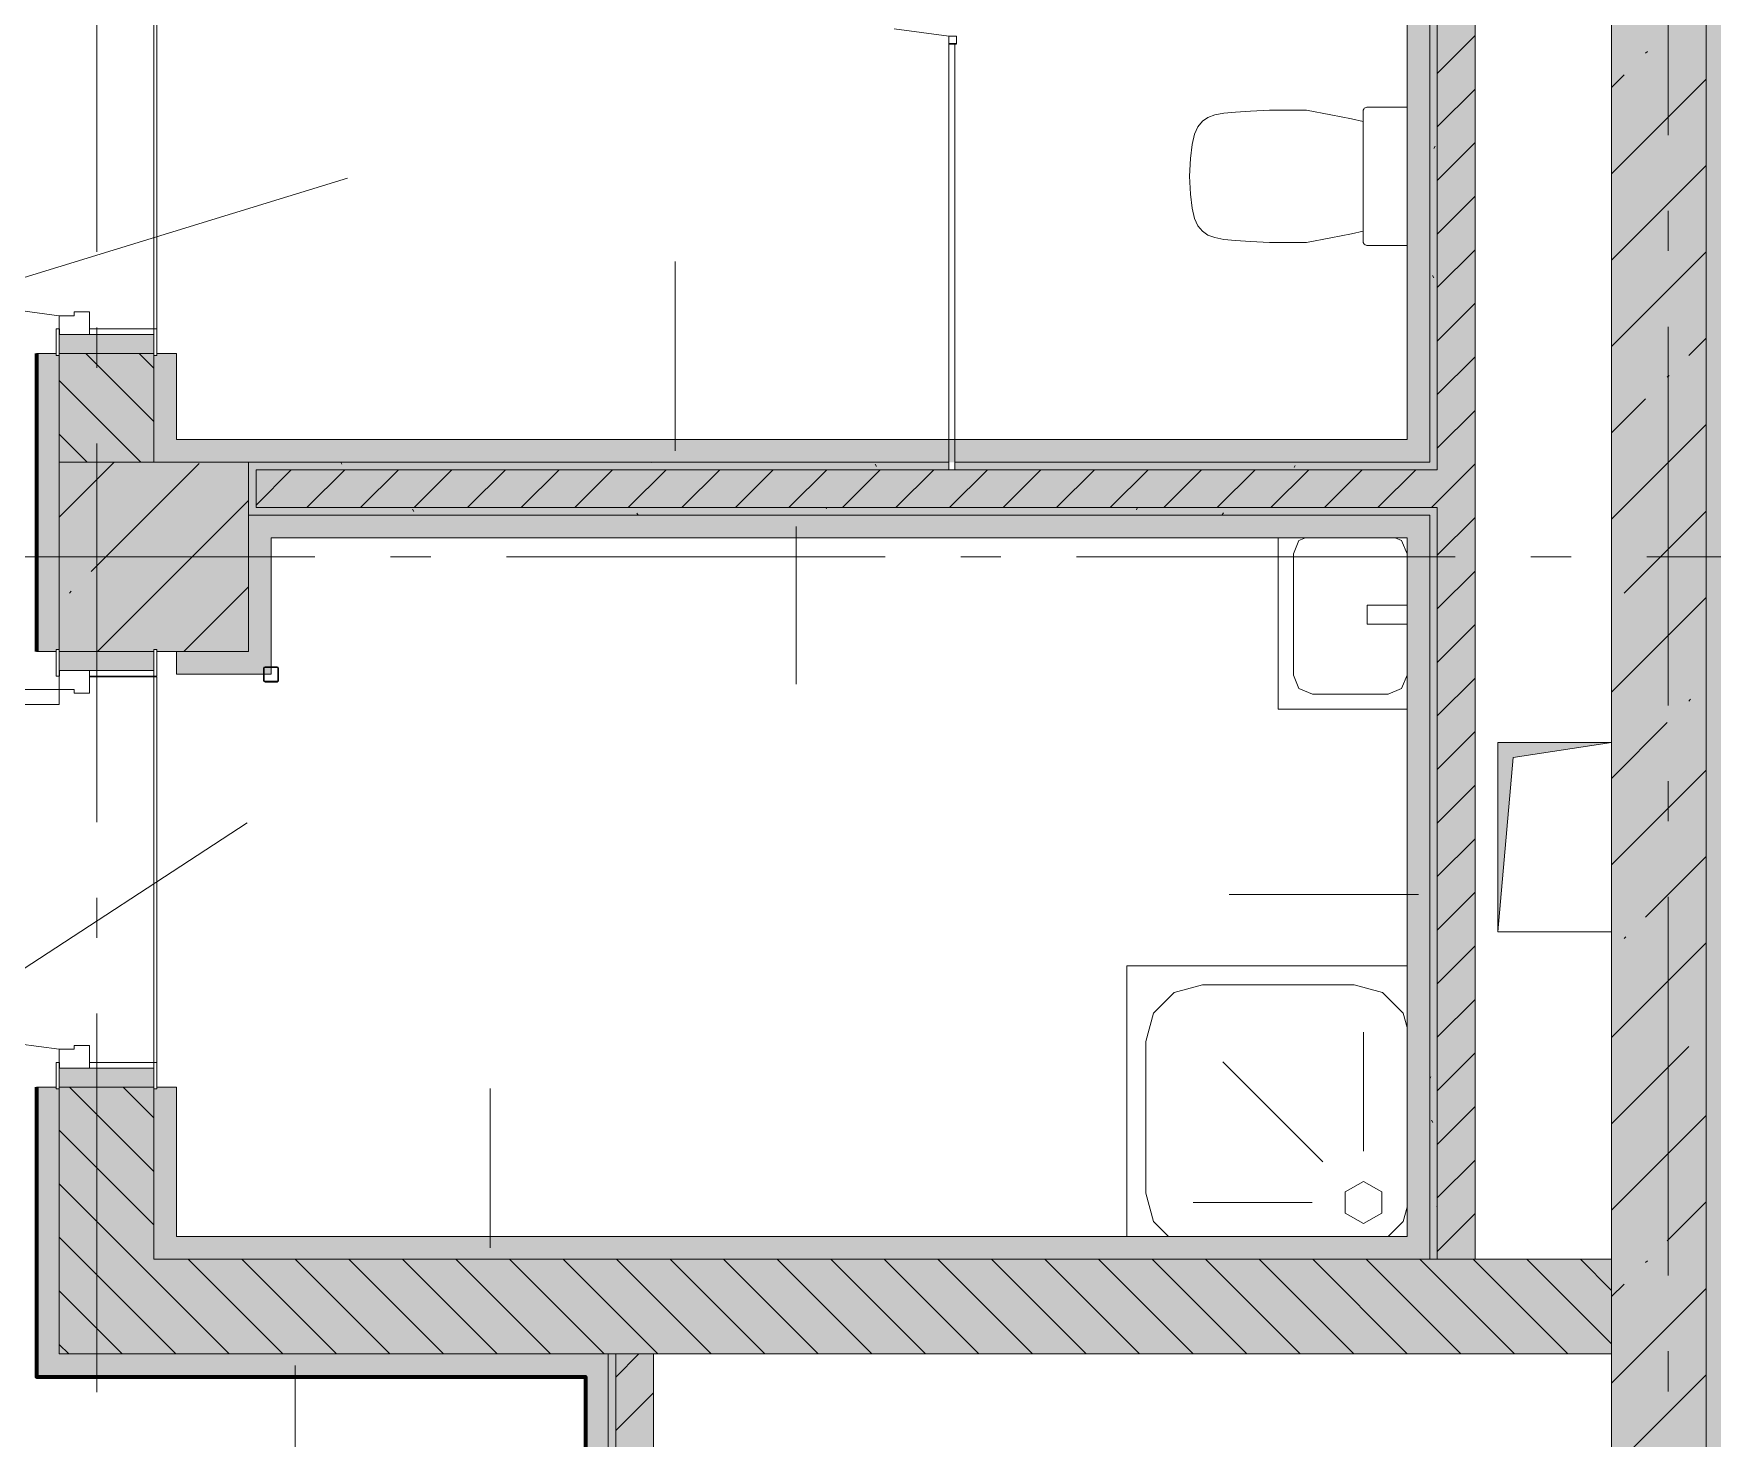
# Model space of a CAD drawing. Header units: millimetres. Extents: x -537608 to 253996, y -217170 to 186033.
# Drawn here: x -221344 to -216910, y 142943 to 146653 of the extents above; entities that cross this region are included whole.
import ezdxf

# ---------------------------------------------------------------- set-up
doc = ezdxf.new("R2010")
doc.units = ezdxf.units.MM
doc.layers.add('16) Лак 1.6м', color=160, linetype='Continuous', lineweight=90)
doc.layers.add('PDF _Геометрия', color=7, linetype='Continuous')
doc.layers.add('PDF _Сплошная заливка', color=7, linetype='Continuous', true_color=0xffffff)

msp = doc.modelspace()

# ---------------------------------------------------------------- hatches: boundary and pattern name
at = {"layer": 'PDF _Сплошная заливка', "true_color": 0xff7d7d, "transparency": 33554559}
h = msp.add_hatch(color=11, dxfattribs=at)
h.paths.add_polyline_path([(-221336.1957, 143106.2571), (-221276.195, 143106.2571), (-221276.195, 143866.2562), (-221284.1954, 143866.2562), (-221284.1954, 143871.2575), (-221336.1957, 143871.2575), (-221336.1957, 143549.4642)], flags=0)
h.paths.add_polyline_path([(-221284.1954, 145021.2577), (-221284.1954, 145026.2568), (-221276.195, 145026.2568), (-221276.195, 145803.2578), (-221284.1954, 145803.2578), (-221284.1954, 145808.2569), (-221336.1957, 145808.2569), (-221336.1957, 145021.2577)], flags=0)
h.paths.add_polyline_path([(-221336.1957, 146958.257), (-221284.1954, 146958.257), (-221284.1954, 146963.2562), (-221276.195, 146963.2562), (-221276.195, 148611.256), (-221336.1957, 148611.256), (-221336.1957, 147797.1596)], flags=0)
at = {"layer": 'PDF _Сплошная заливка', "transparency": 33554559}
h = msp.add_hatch(color=256, dxfattribs=at)
h.paths.add_polyline_path([(-221026.1962, 143166.2578), (-221026.1962, 143871.2575), (-221276.195, 143871.2575), (-221276.195, 143166.2578)], flags=0)
h.paths.add_polyline_path([(-221026.1962, 145521.2574), (-221026.1962, 145808.2569), (-221276.195, 145808.2569), (-221276.195, 145521.2574), (-221052.9811, 145521.2574)], flags=0)
h.paths.add_polyline_path([(-221026.1962, 146958.257), (-221026.1962, 148150.145), (-221026.1962, 148151.2559), (-221026.1962, 148521.2561), (-221276.195, 148521.2561), (-221276.195, 146958.257)], flags=0)
h = msp.add_hatch(color=256, dxfattribs=at)
h.paths.add_polyline_path([(-217176.1964, 140421.2571), (-216926.1955, 140421.2571), (-216926.1955, 140631.2573), (-217176.1964, 140631.2573), (-217176.1964, 140626.2577)], flags=0)
h.paths.add_polyline_path([(-216926.1955, 142281.2572), (-216926.1955, 148521.2561), (-217176.1964, 148521.2561), (-217176.1964, 142281.2572)], flags=0)
at = {"layer": 'PDF _Сплошная заливка', "true_color": 0x56bc34, "transparency": 33554559}
h = msp.add_hatch(color=85, dxfattribs=at)
h.paths.add_polyline_path([(-216926.1955, 140421.2571), (-216866.1969, 140421.2571), (-216866.1969, 140631.2573), (-216918.1951, 140631.2573), (-216918.1951, 140626.2577), (-216926.1955, 140626.2577)], flags=0)
h.paths.add_polyline_path([(-216918.1951, 142281.2572), (-216866.1969, 142281.2572), (-216866.1969, 148521.2561), (-216926.1955, 148521.2561), (-216926.1481, 142286.258), (-216918.1951, 142286.258)], flags=0)
at = {"layer": 'PDF _Сплошная заливка', "transparency": 33554559}
h = msp.add_hatch(color=256, dxfattribs=at)
h.paths.add_polyline_path([(-217656.1953, 143416.2567), (-217636.1965, 143416.2567), (-217636.1965, 145401.2561), (-217656.1953, 145401.2561), (-217656.1953, 143549.4642)], flags=0)
h.paths.add_polyline_path([(-217636.1965, 145501.2565), (-217636.1965, 147528.471), (-217656.1953, 147528.471), (-217656.1953, 145501.2565)], flags=0)
at = {"layer": 'PDF _Сплошная заливка', "true_color": 0xbce362, "transparency": 33554559}
h = msp.add_hatch(color=63, dxfattribs=at)
h.paths.add_polyline_path([(-221026.1962, 145581.2559), (-220966.1955, 145581.2559), (-220966.1955, 145808.2569), (-221018.1958, 145808.2569), (-221018.1958, 145803.2578), (-221026.1962, 145803.2578), (-221026.1962, 145673.3119)], flags=0)
h.paths.add_polyline_path([(-220966.1955, 146958.257), (-220966.1955, 147171.2573), (-221026.1962, 147171.2573), (-221024.2348, 146963.2562), (-221018.1958, 146963.2562), (-221018.1958, 146958.257)], flags=0)
for points in [[(-217716.1959, 145521.2574), (-217716.1959, 145581.2559), (-221026.1962, 145581.2559), (-221026.1962, 145521.2574), (-218247.2844, 145521.2574)], [(-217716.1959, 145321.2567), (-217656.1953, 145321.2567), (-217656.1953, 145381.2573), (-220776.1952, 145381.2573), (-220776.1952, 145321.2567), (-218247.2844, 145321.2567)], [(-220966.1955, 143476.2573), (-220966.1955, 143871.2575), (-221018.1958, 143871.2575), (-221018.1958, 143866.2562), (-221026.1962, 143866.2562), (-221026.1962, 143476.2573)], [(-217716.1959, 143416.2567), (-217716.1959, 143476.2573), (-221026.1962, 143476.2573), (-221026.1962, 143416.2567), (-218247.2844, 143416.2567)]]:
    msp.add_hatch(color=63, dxfattribs=at).paths.add_polyline_path(points)
at = {"layer": 'PDF _Сплошная заливка', "transparency": 33554559}
for points in [[(-221026.1962, 145021.2577), (-221026.1962, 145026.2568), (-221018.1958, 145026.2568), (-221018.1958, 145021.2577), (-220776.1952, 145021.2577), (-220776.1952, 145521.2574), (-221276.195, 145521.2574), (-221276.195, 145021.2577)], [(-217636.1965, 145401.2561), (-217636.1965, 145501.2565), (-220756.1943, 145501.2565), (-220756.1943, 145401.2561), (-217656.1953, 145401.2561)], [(-217656.1953, 145381.2573), (-217656.1953, 145401.2561), (-220776.1952, 145401.2561), (-220776.1952, 145381.2573), (-218247.2844, 145381.2573)], [(-217176.1964, 143166.2578), (-217176.1964, 143416.2567), (-221026.1962, 143416.2567), (-221026.1962, 143166.2578), (-217412.4163, 143166.2578)]]:
    msp.add_hatch(color=256, dxfattribs=at).paths.add_polyline_path(points)
h = msp.add_hatch(color=256, dxfattribs=at)
h.paths.add_polyline_path([(-220756.1943, 145401.2561), (-220756.1943, 145501.2565), (-218926.1945, 145501.2565), (-218926.1945, 145521.2574), (-220776.1952, 145521.2574), (-220776.1952, 145401.2561)], flags=0)
h.paths.add_polyline_path([(-217656.1953, 145501.2565), (-217656.1953, 145521.2574), (-218910.1959, 145521.2574), (-218910.1959, 145501.2565), (-218247.2844, 145501.2565)], flags=0)
at = {"layer": 'PDF _Сплошная заливка', "true_color": 0xff7d7d, "transparency": 33554559}
msp.add_hatch(color=11, dxfattribs=at).paths.add_polyline_path([(-219886.1944, 143106.2571), (-219826.1959, 143106.2571), (-219826.1959, 143166.2578), (-221276.195, 143166.2578), (-221276.195, 143106.2571), (-219917.0247, 143106.2571)])

# ---------------------------------------------------------------- linework, layer by layer
at = {"layer": '16) Лак 1.6м'}
for points in [[(-221336.1957, 145808.2569), (-221336.1957, 145021.2577)], [(-221336.1957, 143871.2575), (-221336.1957, 143106.2571), (-219886.1944, 143106.2571), (-219886.1944, 142236.2578), (-217184.1968, 142236.2578)]]:
    msp.add_lwpolyline(points, dxfattribs=at)
at = {"layer": 'PDF _Геометрия', "lineweight": 9}
for p, q in [((-216926.1955, 148521.2561), (-216926.1955, 142286.258)), ((-216926.1955, 142286.258), (-216926.1955, 148521.2561)), ((-217636.1965, 145501.2565), (-217636.1965, 147528.471)), ((-217536.1961, 143416.2567), (-217536.1961, 147528.471)), ((-217176.1964, 147528.471), (-217176.1964, 143416.2567)), ((-217716.1959, 146798.4713), (-217716.1959, 145581.2559)), ((-217656.1953, 146798.4713), (-217656.1953, 145521.2574)), ((-217656.1953, 145521.2574), (-217656.1953, 146798.4713)), ((-218926.1945, 146646.2575), (-219071.1335, 146665.3391)), ((-218906.1957, 146646.2575), (-218926.1945, 146646.2575)), ((-218926.1945, 146646.2575), (-218926.1945, 146626.2565)), ((-218906.1957, 146626.2565), (-218906.1957, 146646.2575)), ((-217636.1965, 146548.1732), (-217536.1961, 146648.1736)), ((-218926.1945, 146626.2565), (-218926.1945, 145521.2574)), ((-218910.1959, 145521.2574), (-218910.1959, 146626.2565)), ((-217085.9855, 146601.2155), (-217081.2447, 146605.9585)), ((-217636.1965, 146406.7521), (-217536.1961, 146506.7525)), ((-217176.1964, 146511.0067), (-217143.0108, 146544.1903)), ((-217176.1964, 146282.9078), (-216926.1955, 146532.9087)), ((-217636.1965, 146265.3311), (-217536.1961, 146365.3293)), ((-217176.1964, 146054.8088), (-216926.1955, 146304.8098)), ((-217636.1965, 146123.91), (-217536.1961, 146223.9083)), ((-217636.1965, 145982.4868), (-217536.1961, 146082.4872)), ((-217176.1964, 145826.7099), (-216926.1955, 146076.7108)), ((-219648.9798, 145551.2567), (-219648.9798, 146051.2564)), ((-221276.195, 145908.2573), (-221522.073, 145940.627)), ((-217636.1965, 145841.0658), (-217536.1961, 145941.0661)), ((-221276.195, 145908.2573), (-221276.195, 145858.2571)), ((-221236.1952, 145908.2573), (-221276.195, 145908.2573)), ((-221196.1955, 145918.2577), (-221236.1952, 145918.2577)), ((-221236.1952, 145918.2577), (-221236.1952, 145908.2573)), ((-221196.1955, 145858.2571), (-221196.1955, 145918.2577)), ((-221276.195, 145873.2567), (-221284.1954, 145873.2567)), ((-221284.1954, 145873.2567), (-221284.1954, 145803.2578)), ((-221275.196, 145873.2567), (-221276.195, 145873.2567)), ((-221276.195, 145873.2567), (-221276.195, 145858.2571)), ((-221276.195, 145803.2578), (-221276.195, 145873.2567)), ((-221276.195, 145858.2571), (-221196.1955, 145858.2571)), ((-221026.1962, 145858.2571), (-221276.195, 145858.2571)), ((-221276.195, 145858.2571), (-221276.195, 145808.2569)), ((-221276.195, 145858.2571), (-221275.196, 145858.2571)), ((-221275.196, 145858.2571), (-221275.196, 145873.2567)), ((-221026.1962, 145873.2567), (-221196.1955, 145873.2567)), ((-221196.1955, 145873.2567), (-221196.1955, 145858.2571)), ((-221196.1955, 145858.2571), (-221026.1962, 145858.2571)), ((-221026.1962, 145858.2571), (-221026.1962, 145873.2567)), ((-221018.1958, 145873.2567), (-221026.1962, 145873.2567)), ((-221026.1962, 145873.2567), (-221026.1962, 145803.2578)), ((-221026.1962, 145808.2569), (-221026.1962, 145858.2571)), ((-221018.1958, 145803.2578), (-221018.1958, 145873.2567)), ((-216971.9371, 145802.8702), (-216926.1955, 145848.6119)), ((-221284.1954, 145808.2569), (-221336.1957, 145808.2569)), ((-221336.1957, 145808.2569), (-221336.1957, 145021.2577)), ((-221284.1954, 145803.2578), (-221276.195, 145803.2578)), ((-221276.195, 145808.2569), (-221026.1962, 145808.2569)), ((-221276.195, 145803.2578), (-221276.195, 145521.2574)), ((-221276.195, 145521.2574), (-221276.195, 145803.2578)), ((-221026.1962, 145628.4767), (-221205.9764, 145808.2569)), ((-221026.1962, 145769.8977), (-221064.5553, 145808.2569)), ((-221026.1962, 145581.2559), (-221026.1962, 145803.2578)), ((-221026.1962, 145803.2578), (-221026.1962, 145581.2559)), ((-221026.1962, 145803.2578), (-221018.1958, 145803.2578)), ((-220966.1955, 145808.2569), (-221018.1958, 145808.2569)), ((-220966.1955, 145581.2559), (-220966.1955, 145808.2569)), ((-217636.1965, 145699.6447), (-217536.1961, 145799.6451)), ((-217028.9624, 145745.8471), (-217024.2194, 145750.5879)), ((-221060.398, 145521.2574), (-221276.195, 145737.0544)), ((-217176.1964, 145598.613), (-217085.9855, 145688.8218)), ((-217636.1965, 145558.2236), (-217536.1961, 145658.224)), ((-217176.1964, 145370.5141), (-216926.1955, 145620.5129)), ((-221201.819, 145521.2574), (-221276.195, 145595.6334)), ((-221026.1962, 145581.2559), (-221026.1962, 145521.2574)), ((-221026.1962, 145521.2574), (-221026.1962, 145581.2559)), ((-217716.1959, 145581.2559), (-220966.1955, 145581.2559)), ((-221276.195, 145376.2861), (-221131.2258, 145521.2574)), ((-220776.1952, 145521.2574), (-221276.195, 145521.2574)), ((-221276.195, 145521.2574), (-221276.195, 145026.2568)), ((-221191.7583, 145232.626), (-220906.6362, 145517.7481)), ((-220776.1952, 145021.2577), (-220776.1952, 145521.2574)), ((-220776.1952, 145521.2574), (-218926.1945, 145521.2574)), ((-218926.1945, 145521.2574), (-220776.1952, 145521.2574)), ((-220756.1943, 145408.0724), (-220663.0101, 145501.2565)), ((-220756.1943, 145401.2561), (-220756.1943, 145501.2565)), ((-220756.1943, 145501.2565), (-218926.1945, 145501.2565)), ((-220621.5895, 145401.2561), (-220521.5891, 145501.2565)), ((-220480.1684, 145401.2561), (-220380.168, 145501.2565)), ((-220338.7473, 145401.2561), (-220238.747, 145501.2565)), ((-220197.3242, 145401.2561), (-220097.3259, 145501.2565)), ((-220055.903, 145401.2561), (-219955.9048, 145501.2565)), ((-219914.482, 145401.2561), (-219814.4816, 145501.2565)), ((-219773.061, 145401.2561), (-219673.0606, 145501.2565)), ((-219631.6399, 145401.2561), (-219531.6395, 145501.2565)), ((-219490.2189, 145401.2561), (-219390.2184, 145501.2565)), ((-219348.7978, 145401.2561), (-219248.7974, 145501.2565)), ((-219207.3768, 145401.2561), (-219107.3763, 145501.2565)), ((-219065.9535, 145401.2561), (-218965.9553, 145501.2565)), ((-218926.1945, 145521.2574), (-218926.1945, 145501.2565)), ((-218926.1945, 145501.2565), (-218910.1959, 145501.2565)), ((-218926.1945, 145501.2565), (-218910.1959, 145501.2565)), ((-218924.5325, 145401.2561), (-218824.5343, 145501.2565)), ((-217716.1959, 145521.2574), (-218910.1959, 145521.2574)), ((-218910.1959, 145521.2574), (-217716.1959, 145521.2574)), ((-218910.1959, 145501.2565), (-218910.1959, 145521.2574)), ((-218910.1959, 145501.2565), (-217656.1953, 145501.2565)), ((-218783.1114, 145401.2561), (-218683.111, 145501.2565)), ((-218641.6903, 145401.2561), (-218541.69, 145501.2565)), ((-218500.2693, 145401.2561), (-218400.2689, 145501.2565)), ((-218358.8482, 145401.2561), (-218258.8479, 145501.2565)), ((-218217.4272, 145401.2561), (-218117.4268, 145501.2565)), ((-218076.0061, 145401.2561), (-217976.0057, 145501.2565)), ((-217934.5829, 145401.2561), (-217834.5847, 145501.2565)), ((-217793.1619, 145401.2561), (-217693.1614, 145501.2565)), ((-217656.1953, 145521.2574), (-217716.1959, 145521.2574)), ((-217716.1959, 145521.2574), (-217656.1953, 145521.2574)), ((-217656.1953, 145501.2565), (-217636.1965, 145501.2565)), ((-217636.1965, 145416.8026), (-217536.1961, 145516.803)), ((-221175.0277, 145021.2577), (-220776.1952, 145420.0902)), ((-217656.1953, 145401.2561), (-220756.1943, 145401.2561)), ((-217636.1965, 145401.2561), (-217656.1953, 145401.2561)), ((-217651.7408, 145401.2561), (-217636.1965, 145416.8026)), ((-217636.1965, 143416.2567), (-217636.1965, 145401.2561)), ((-217656.1953, 145381.2573), (-220776.1952, 145381.2573)), ((-220776.1952, 145381.2573), (-217656.1953, 145381.2573)), ((-219329.9465, 145351.2581), (-219329.9465, 144934.9867)), ((-217656.1953, 145321.2567), (-217656.1953, 145381.2573)), ((-217656.1953, 145381.2573), (-217656.1953, 145321.2567)), ((-217636.1965, 145275.3815), (-217536.1961, 145375.3819)), ((-217143.0108, 145175.6007), (-216926.1955, 145392.4161)), ((-220716.1945, 145021.2577), (-220716.1945, 145321.2567)), ((-220716.1945, 145321.2567), (-217716.1959, 145321.2567)), ((-217716.1959, 145321.2567), (-217716.1959, 143476.2573)), ((-217656.1953, 143416.2567), (-217656.1953, 145321.2567)), ((-217656.1953, 145321.2567), (-217656.1953, 143416.2567)), ((-217636.1965, 145133.9605), (-217536.1961, 145233.9587)), ((-221248.7835, 145175.6007), (-221244.0406, 145180.3415)), ((-220946.9287, 145021.2577), (-220776.1952, 145191.9912)), ((-217176.1964, 144914.3162), (-216926.1955, 145164.3171)), ((-217636.1965, 144992.5394), (-217536.1961, 145092.5377)), ((-221336.1957, 145021.2577), (-221284.1954, 145021.2577)), ((-221276.195, 145026.2568), (-221284.1954, 145026.2568)), ((-221284.1954, 145026.2568), (-221284.1954, 144956.2579)), ((-221276.195, 144956.2579), (-221276.195, 145026.2568)), ((-221026.1962, 145021.2577), (-221276.195, 145021.2577)), ((-221276.195, 145021.2577), (-221276.195, 144971.2575)), ((-221018.1958, 145026.2568), (-221026.1962, 145026.2568)), ((-221026.1962, 145026.2568), (-221026.1962, 144956.2579)), ((-221026.1962, 144971.2575), (-221026.1962, 145021.2577)), ((-221018.1958, 144956.2579), (-221018.1958, 145026.2568)), ((-221018.1958, 145021.2577), (-220776.1952, 145021.2577)), ((-220966.1955, 145021.2577), (-220966.1955, 144961.257)), ((-220716.1945, 144961.257), (-220716.1945, 145021.2577)), ((-221284.1954, 144956.2579), (-221276.195, 144956.2579)), ((-221196.1955, 144971.2575), (-221276.195, 144971.2575)), ((-221276.195, 144971.2575), (-221276.195, 144921.2572)), ((-221276.195, 144971.2575), (-221026.1962, 144971.2575)), ((-221275.196, 144971.2575), (-221276.195, 144971.2575)), ((-221276.195, 144971.2575), (-221276.195, 144956.2579)), ((-221276.195, 144956.2579), (-221275.196, 144956.2579)), ((-221275.196, 144956.2579), (-221275.196, 144971.2575)), ((-221196.1955, 144911.2568), (-221196.1955, 144971.2575)), ((-221026.1962, 144971.2575), (-221196.1955, 144971.2575)), ((-221196.1955, 144971.2575), (-221196.1955, 144956.2579)), ((-221196.1955, 144956.2579), (-221026.1962, 144956.2579)), ((-221026.1962, 144956.2579), (-221026.1962, 144971.2575)), ((-221026.1962, 144956.2579), (-221018.1958, 144956.2579)), ((-220966.1955, 144961.257), (-220716.1945, 144961.257)), ((-220735.2482, 144979.5743), (-220736.4194, 144976.7475)), ((-220736.4194, 144976.7475), (-220736.4194, 144944.746)), ((-220732.4192, 144980.7477), (-220735.2482, 144979.5743)), ((-220734.4193, 144976.7475), (-220733.8337, 144978.1598)), ((-220734.4193, 144944.746), (-220734.4193, 144976.7475)), ((-220733.8337, 144978.1598), (-220732.4192, 144978.7476)), ((-220700.4199, 144980.7477), (-220732.4192, 144980.7477)), ((-220732.4192, 144978.7476), (-220700.4199, 144978.7476)), ((-220697.5909, 144979.5743), (-220700.4199, 144980.7477)), ((-220700.4199, 144978.7476), (-220699.0054, 144978.1598)), ((-220699.0054, 144978.1598), (-220698.4198, 144976.7475)), ((-220698.4198, 144976.7475), (-220698.4198, 144944.746)), ((-220696.4197, 144976.7475), (-220697.5909, 144979.5743)), ((-220696.4197, 144944.746), (-220696.4197, 144976.7475)), ((-217636.1965, 144851.1162), (-217536.1961, 144951.1166)), ((-221276.195, 144921.2572), (-222226.1944, 144921.2572)), ((-221276.195, 144921.2572), (-221236.1952, 144921.2572)), ((-221276.195, 144881.2575), (-221276.195, 144921.2572)), ((-221236.1952, 144921.2572), (-221236.1952, 144911.2568)), ((-221236.1952, 144911.2568), (-221196.1955, 144911.2568)), ((-220736.4194, 144944.746), (-220735.2482, 144941.9192)), ((-220735.2482, 144941.9192), (-220732.4192, 144940.7458)), ((-220733.8337, 144943.3315), (-220734.4193, 144944.746)), ((-220732.4192, 144942.7459), (-220733.8337, 144943.3315)), ((-220700.4199, 144942.7459), (-220732.4192, 144942.7459)), ((-220732.4192, 144940.7458), (-220700.4199, 144940.7458)), ((-220699.0054, 144943.3315), (-220700.4199, 144942.7459)), ((-220700.4199, 144940.7458), (-220697.5909, 144941.9192)), ((-220698.4198, 144944.746), (-220699.0054, 144943.3315)), ((-220697.5909, 144941.9192), (-220696.4197, 144944.746)), ((-222226.1944, 144881.2575), (-221276.195, 144881.2575)), ((-216971.9371, 144890.4765), (-216967.1963, 144895.2195)), ((-217176.1964, 144686.2193), (-217028.9624, 144833.4534)), ((-217636.1965, 144709.6951), (-217536.1961, 144809.6955)), ((-217176.1964, 144458.1203), (-216926.1955, 144708.1192)), ((-217636.1965, 144568.2741), (-217536.1961, 144668.2744)), ((-217636.1965, 144426.853), (-217536.1961, 144526.8534)), ((-217085.9855, 144320.2301), (-216926.1955, 144480.0224)), ((-217686.1967, 144379.8691), (-218186.1964, 144379.8691)), ((-217636.1965, 144285.432), (-217536.1961, 144385.4323)), ((-217636.1965, 144144.0109), (-217536.1961, 144244.0113)), ((-217176.1964, 144001.9224), (-216926.1955, 144251.9234)), ((-217143.0108, 144263.2071), (-217138.27, 144267.9478)), ((-217636.1965, 144002.5898), (-217536.1961, 144102.5881)), ((-221276.195, 143971.2579), (-221522.073, 144003.6276)), ((-221196.1955, 143981.2563), (-221236.1952, 143981.2563)), ((-221236.1952, 143981.2563), (-221236.1952, 143971.2579)), ((-221196.1955, 143921.2577), (-221196.1955, 143981.2563)), ((-217176.1964, 143773.8256), (-216971.9371, 143978.0828)), ((-221276.195, 143936.2574), (-221284.1954, 143936.2574)), ((-221284.1954, 143936.2574), (-221284.1954, 143866.2562)), ((-221276.195, 143971.2579), (-221276.195, 143921.2577)), ((-221236.1952, 143971.2579), (-221276.195, 143971.2579)), ((-221275.196, 143936.2574), (-221276.195, 143936.2574)), ((-221276.195, 143936.2574), (-221276.195, 143921.2577)), ((-221276.195, 143866.2562), (-221276.195, 143936.2574)), ((-221275.196, 143921.2577), (-221275.196, 143936.2574)), ((-221026.1962, 143936.2574), (-221196.1955, 143936.2574)), ((-221196.1955, 143936.2574), (-221196.1955, 143921.2577)), ((-221026.1962, 143921.2577), (-221026.1962, 143936.2574)), ((-221018.1958, 143936.2574), (-221026.1962, 143936.2574)), ((-221026.1962, 143936.2574), (-221026.1962, 143866.2562)), ((-221018.1958, 143866.2562), (-221018.1958, 143936.2574)), ((-217636.1965, 143861.1688), (-217536.1961, 143961.167)), ((-221276.195, 143921.2577), (-221196.1955, 143921.2577)), ((-221026.1962, 143921.2577), (-221276.195, 143921.2577)), ((-221276.195, 143921.2577), (-221276.195, 143871.2575)), ((-221276.195, 143921.2577), (-221275.196, 143921.2577)), ((-221196.1955, 143921.2577), (-221026.1962, 143921.2577)), ((-221026.1962, 143871.2575), (-221026.1962, 143921.2577)), ((-221284.1954, 143871.2575), (-221336.1957, 143871.2575)), ((-221336.1957, 143871.2575), (-221336.1957, 143106.2571)), ((-221284.1954, 143866.2562), (-221276.195, 143866.2562)), ((-221276.195, 143871.2575), (-221026.1962, 143871.2575)), ((-221276.195, 143166.2578), (-221276.195, 143866.2562)), ((-221276.195, 143866.2562), (-221276.195, 143166.2578)), ((-221026.1962, 143648.5775), (-221248.874, 143871.2575)), ((-221026.1962, 143789.9986), (-221107.4529, 143871.2575)), ((-221026.1962, 143476.2573), (-221026.1962, 143866.2562)), ((-221026.1962, 143866.2562), (-221026.1962, 143476.2573)), ((-221026.1962, 143866.2562), (-221018.1958, 143866.2562)), ((-220966.1955, 143871.2575), (-221018.1958, 143871.2575)), ((-220966.1955, 143476.2573), (-220966.1955, 143871.2575)), ((-220137.8897, 143446.2581), (-220137.8897, 143867.2854)), ((-217636.1965, 143719.7456), (-217536.1961, 143819.746)), ((-221026.1962, 143507.1565), (-221276.195, 143757.1553)), ((-217176.1964, 143545.7267), (-216926.1955, 143795.7254)), ((-217636.1965, 143578.3245), (-217536.1961, 143678.3249)), ((-221026.1962, 143365.7354), (-221276.195, 143615.7343)), ((-217636.1965, 143436.9035), (-217536.1961, 143536.9039)), ((-217028.9624, 143464.8617), (-216926.1955, 143567.6287)), ((-221026.1962, 143224.3144), (-221276.195, 143474.3132)), ((-221026.1962, 143476.2573), (-221026.1962, 143416.2567)), ((-221026.1962, 143416.2567), (-221026.1962, 143476.2573)), ((-217716.1959, 143476.2573), (-220966.1955, 143476.2573)), ((-221026.1962, 143416.2567), (-217716.1959, 143416.2567)), ((-217716.1959, 143416.2567), (-221026.1962, 143416.2567)), ((-220685.2975, 143166.2578), (-220935.2963, 143416.2567)), ((-220543.8743, 143166.2578), (-220793.8753, 143416.2567)), ((-220402.4532, 143166.2578), (-220652.4542, 143416.2567)), ((-220261.0322, 143166.2578), (-220511.0331, 143416.2567)), ((-220119.6111, 143166.2578), (-220369.6121, 143416.2567)), ((-219978.1901, 143166.2578), (-220228.1889, 143416.2567)), ((-219836.769, 143166.2578), (-220086.7678, 143416.2567)), ((-219695.348, 143166.2578), (-219945.3467, 143416.2567)), ((-219553.9269, 143166.2578), (-219803.9257, 143416.2567)), ((-219412.5037, 143166.2578), (-219662.5046, 143416.2567)), ((-219271.0827, 143166.2578), (-219521.0836, 143416.2567)), ((-219129.6615, 143166.2578), (-219379.6626, 143416.2567)), ((-218988.2405, 143166.2578), (-219238.2415, 143416.2567)), ((-218846.8194, 143166.2578), (-219096.8183, 143416.2567)), ((-218705.3984, 143166.2578), (-218955.3972, 143416.2567)), ((-218563.9773, 143166.2578), (-218813.9762, 143416.2567)), ((-218422.5563, 143166.2578), (-218672.5551, 143416.2567)), ((-218281.1331, 143166.2578), (-218531.134, 143416.2567)), ((-218139.712, 143166.2578), (-218389.713, 143416.2567)), ((-217998.291, 143166.2578), (-218248.2919, 143416.2567)), ((-217856.8699, 143166.2578), (-218106.8709, 143416.2567)), ((-217715.4488, 143166.2578), (-217965.4476, 143416.2567)), ((-217574.0278, 143166.2578), (-217824.0266, 143416.2567)), ((-217656.1953, 143416.2567), (-217716.1959, 143416.2567)), ((-217716.1959, 143416.2567), (-217656.1953, 143416.2567)), ((-217432.6067, 143166.2578), (-217682.6056, 143416.2567)), ((-217636.1965, 143416.2567), (-217656.1953, 143416.2567)), ((-217656.1953, 143416.2567), (-217636.1965, 143416.2567)), ((-217636.1965, 143416.2567), (-217536.1961, 143416.2567)), ((-217536.1961, 143416.2567), (-217636.1965, 143416.2567)), ((-217291.1857, 143166.2578), (-217541.1845, 143416.2567)), ((-217176.1964, 143416.2567), (-217536.1961, 143416.2567)), ((-217176.1964, 143192.6896), (-217399.7634, 143416.2567)), ((-217176.1964, 143334.1107), (-217258.3423, 143416.2567)), ((-217176.1964, 143166.2578), (-217176.1964, 143416.2567)), ((-217085.9855, 143407.8364), (-217081.2447, 143412.5794)), ((-220826.7185, 143166.2578), (-221026.1962, 143365.7354)), ((-221109.5607, 143166.2578), (-221276.195, 143332.8921)), ((-217176.1964, 143317.6277), (-217143.0108, 143350.8133)), ((-217176.1964, 143089.5287), (-216926.1955, 143339.5297)), ((-220968.1397, 143166.2578), (-221026.1962, 143224.3144)), ((-221250.9817, 143166.2578), (-221276.195, 143191.4711)), ((-221276.195, 143166.2578), (-221026.1962, 143166.2578)), ((-219826.1959, 143166.2578), (-221276.195, 143166.2578)), ((-221026.1962, 143166.2578), (-217176.1964, 143166.2578)), ((-220653.1173, 143136.2564), (-220653.1173, 142670.107)), ((-219826.1959, 143106.2571), (-219826.1959, 143166.2578)), ((-219806.1949, 143166.2578), (-219826.1959, 143166.2578)), ((-219826.1959, 143166.2578), (-219826.1959, 143106.2571)), ((-219806.1949, 143105.3809), (-219745.3201, 143166.2578)), ((-219706.1945, 143166.2578), (-219806.1949, 143166.2578)), ((-219806.1949, 143166.2578), (-219806.1949, 142316.2578)), ((-219706.1945, 142416.2571), (-219706.1945, 143166.2578)), ((-217176.1964, 143166.2578), (-217176.1964, 142296.2563)), ((-221336.1957, 143106.2571), (-221276.195, 143106.2571)), ((-221276.195, 143106.2571), (-219886.1944, 143106.2571)), ((-219886.1944, 143106.2571), (-219886.1944, 142236.2578)), ((-219826.1959, 142296.2563), (-219826.1959, 143106.2571)), ((-219826.1959, 143106.2571), (-219826.1959, 142296.2563)), ((-217176.1964, 142861.4303), (-216926.1955, 143111.4307)), ((-219806.1949, 142963.9599), (-219706.1945, 143063.9602))]:
    msp.add_line(p, q, dxfattribs=at)
at = {"layer": 'PDF _Геометрия', "color": 253, "lineweight": 9, "true_color": 0xaaaaaa}
for p, q in [((-217026.1958, 146384.9642), (-217026.1958, 147384.9638)), ((-221176.1946, 146076.6677), (-221176.1946, 147076.6673)), ((-217826.9998, 146457.4176), (-217829.071, 146455.8287)), ((-217829.071, 146455.8287), (-217826.9998, 146457.4176)), ((-217824.5885, 146458.4165), (-217826.9998, 146457.4176)), ((-217826.9998, 146457.4176), (-217824.5885, 146458.4165)), ((-217822.0007, 146458.7567), (-217824.5885, 146458.4165)), ((-217716.1959, 146458.7567), (-217822.0007, 146458.7567)), ((-218256.8456, 146421.4891), (-218268.3467, 146407.3507)), ((-218242.3864, 146431.3905), (-218256.8456, 146421.4891)), ((-218223.97, 146438.2261), (-218242.3864, 146431.3905)), ((-218200.0507, 146442.8184), (-218223.97, 146438.2261)), ((-218169.0632, 146445.9811), (-218200.0507, 146442.8184)), ((-218129.4446, 146448.5216), (-218169.0632, 146445.9811)), ((-218079.6274, 146451.2559), (-218129.4446, 146448.5216)), ((-217981.8208, 146451.2559), (-218079.6274, 146451.2559)), ((-217917.3722, 146438.7536), (-217981.8208, 146451.2559)), ((-217862.5688, 146427.8834), (-217917.3722, 146438.7536)), ((-217832.0011, 146421.347), (-217862.5688, 146427.8834)), ((-217831.6588, 146451.3441), (-217832.0011, 146448.7563)), ((-217832.0011, 146448.7563), (-217832.0011, 146103.7563)), ((-217830.6599, 146453.7576), (-217831.6588, 146451.3441)), ((-217831.6588, 146451.3441), (-217830.6599, 146453.7576)), ((-217829.071, 146455.8287), (-217830.6599, 146453.7576)), ((-217830.6599, 146453.7576), (-217829.071, 146455.8287)), ((-218277.2082, 146387.382), (-218283.7059, 146359.9577)), ((-218268.3467, 146407.3507), (-218277.2082, 146387.382)), ((-218283.7059, 146359.9577), (-218288.1216, 146323.4565)), ((-218288.1216, 146323.4565), (-218290.7331, 146276.2573)), ((-220514.2776, 146271.2108), (-222263.8517, 145735.1383)), ((-218290.7331, 146276.2573), (-218288.1216, 146229.056)), ((-218288.1216, 146229.056), (-218283.7059, 146192.5548)), ((-218283.7059, 146192.5548), (-218277.2082, 146165.1326)), ((-218277.2082, 146165.1326), (-218268.3467, 146145.1619)), ((-217026.1958, 146079.1307), (-217026.1958, 146184.9635)), ((-218268.3467, 146145.1619), (-218256.8456, 146131.0255)), ((-218256.8456, 146131.0255), (-218242.3864, 146121.1241)), ((-218242.3864, 146121.1241), (-218223.97, 146114.2885)), ((-218223.97, 146114.2885), (-218200.0507, 146109.6941)), ((-218200.0507, 146109.6941), (-218169.0632, 146106.5335)), ((-218169.0632, 146106.5335), (-218129.4446, 146103.9909)), ((-218129.4446, 146103.9909), (-218079.6274, 146101.2567)), ((-217981.8208, 146101.2567), (-217917.3722, 146113.7588)), ((-217917.3722, 146113.7588), (-217862.5688, 146124.6291)), ((-217862.5688, 146124.6291), (-217832.0011, 146131.1676)), ((-217832.0011, 146103.7563), (-217831.6588, 146101.1683)), ((-218079.6274, 146101.2567), (-217981.8208, 146101.2567)), ((-217831.6588, 146101.1683), (-217830.6599, 146098.7571)), ((-217830.6599, 146098.7571), (-217831.6588, 146101.1683)), ((-217830.6599, 146098.7571), (-217829.071, 146096.6859)), ((-217829.071, 146096.6859), (-217830.6599, 146098.7571)), ((-217829.071, 146096.6859), (-217826.9998, 146095.0971)), ((-217826.9998, 146095.0971), (-217829.071, 146096.6859)), ((-217826.9998, 146095.0971), (-217824.5885, 146094.0981)), ((-217824.5885, 146094.0981), (-217826.9998, 146095.0971)), ((-217824.5885, 146094.0981), (-217822.0007, 146093.7579)), ((-217822.0007, 146093.7579), (-217716.1959, 146093.7579)), ((-221176.1946, 145770.8343), (-221176.1946, 145876.667)), ((-217026.1958, 144879.1304), (-217026.1958, 145879.13)), ((-221176.1946, 144570.8339), (-221176.1946, 145570.8335)), ((-221026.1962, 145558.2559), (-221026.1962, 145565.2573)), ((-218056.1946, 144868.9319), (-218056.1946, 145321.2567)), ((-218001.5527, 145314.2875), (-218016.197, 145278.9318)), ((-217984.7252, 145321.2567), (-218001.5527, 145314.2875)), ((-217747.6656, 145321.2567), (-217730.8403, 145314.2875)), ((-217730.8403, 145314.2875), (-217716.1959, 145278.9339)), ((-221600.6235, 145271.2564), (-220600.624, 145271.2564)), ((-220400.6232, 145271.2564), (-220294.7905, 145271.2564)), ((-220094.7897, 145271.2564), (-219094.7902, 145271.2564)), ((-218894.7894, 145271.2564), (-218788.9567, 145271.2564)), ((-218588.9559, 145271.2564), (-217588.9564, 145271.2564)), ((-218016.197, 145278.9318), (-218016.197, 144958.934)), ((-217388.9578, 145271.2564), (-217283.1229, 145271.2564)), ((-217083.1242, 145271.2564), (-216083.1247, 145271.2564)), ((-217716.1959, 145143.9329), (-217821.2083, 145143.9329)), ((-217821.2083, 145143.9329), (-217821.2083, 145093.9327)), ((-217821.2083, 145093.9327), (-217716.1959, 145093.9327)), ((-218016.197, 144958.934), (-218001.5527, 144923.5781)), ((-217730.8403, 144923.5781), (-217716.1959, 144958.9318)), ((-218001.5527, 144923.5781), (-217966.1969, 144908.9338)), ((-217966.1969, 144908.9338), (-217766.194, 144908.9338)), ((-217766.194, 144908.9338), (-217730.8403, 144923.5781)), ((-217716.1959, 144868.9319), (-218056.1946, 144868.9319)), ((-217176.1964, 144781.2572), (-217476.1954, 144781.2572)), ((-217476.1954, 144781.2572), (-217476.1954, 144281.2574)), ((-217176.1964, 144781.2572), (-217436.1957, 144741.2575)), ((-217176.1964, 144281.2574), (-217176.1964, 144781.2572)), ((-217436.1957, 144741.2575), (-217476.1954, 144281.2574)), ((-217026.1958, 144573.2969), (-217026.1958, 144679.1297)), ((-220779.6313, 144568.5863), (-222263.8517, 143599.684)), ((-217026.1958, 143373.2966), (-217026.1958, 144373.2961)), ((-221176.1946, 144265.0005), (-221176.1946, 144370.8331)), ((-217476.1954, 144281.2574), (-217176.1964, 144281.2574)), ((-218456.1962, 143741.2579), (-218456.1962, 144191.2575)), ((-218456.1962, 144191.2575), (-218006.1966, 144191.2575)), ((-218006.1966, 144191.2575), (-217716.1959, 144191.2575)), ((-218331.1957, 144121.1616), (-218386.1004, 144066.257)), ((-218256.1954, 144141.2573), (-218331.1957, 144121.1616)), ((-218006.1966, 144141.2573), (-218256.1954, 144141.2573)), ((-217856.1961, 144141.2573), (-218006.1966, 144141.2573)), ((-217781.1957, 144121.1616), (-217856.1961, 144141.2573)), ((-217726.2911, 144066.257), (-217781.1957, 144121.1616)), ((-221176.1946, 143065.0001), (-221176.1946, 144064.9997)), ((-218386.1004, 144066.257), (-218406.196, 143991.2567)), ((-217716.1959, 144028.5782), (-217726.2911, 144066.257)), ((-218406.196, 143991.2567), (-218406.196, 143741.2579)), ((-217831.1959, 144016.2568), (-217831.1959, 143702.1215)), ((-218203.1208, 143938.1821), (-217938.962, 143674.0233)), ((-218456.1962, 143476.2573), (-218456.1962, 143741.2579)), ((-218406.196, 143741.2579), (-218406.196, 143591.2573)), ((-221026.1962, 143621.2566), (-221026.1962, 143629.257)), ((-217831.1959, 143622.0467), (-217879.5103, 143594.153)), ((-217782.8815, 143594.153), (-217831.1959, 143622.0467)), ((-218406.196, 143591.2573), (-218386.1004, 143516.257)), ((-217879.5103, 143594.153), (-217879.5103, 143538.3614)), ((-217782.8815, 143538.3614), (-217782.8815, 143594.153)), ((-218281.1955, 143566.2572), (-217967.0602, 143566.2572)), ((-217879.5103, 143538.3614), (-217831.1959, 143510.4677)), ((-217831.1959, 143510.4677), (-217782.8815, 143538.3614)), ((-217726.2911, 143516.257), (-217716.1959, 143553.9359)), ((-218386.1004, 143516.257), (-218346.0984, 143476.2573)), ((-217766.293, 143476.2573), (-217726.2911, 143516.257)), ((-217026.1958, 143067.4631), (-217026.1958, 143173.298))]:
    msp.add_line(p, q, dxfattribs=at)
at = {"layer": 'PDF _Геометрия', "color": 9, "lineweight": 9, "true_color": 0xc0c0c0}
for p, q in [((-221026.1962, 146893.2572), (-221026.1962, 145873.2567)), ((-221018.1958, 145873.2567), (-221018.1958, 146893.2572)), ((-221018.1958, 144954.4989), (-221196.1955, 144954.4989)), ((-221026.1962, 144956.2579), (-221026.1962, 143936.2574)), ((-221018.1958, 143936.2574), (-221018.1958, 144954.4989))]:
    msp.add_line(p, q, dxfattribs=at)
at = {"layer": 'PDF _Геометрия', "lineweight": 30}
msp.add_line((-218926.1945, 146626.2565), (-218906.1957, 146626.2565), dxfattribs=at)
at = {"layer": 'PDF _Геометрия', "color": 8, "lineweight": 9, "true_color": 0x787878}
for p, q in [((-217642.0977, 146355.6583), (-217645.4498, 146349.8517)), ((-217655.7087, 146128.8833), (-217656.1953, 146128.0394)), ((-217645.4305, 146008.1587), (-217648.7848, 146013.9651)), ((-220529.1115, 145516.4391), (-220531.8931, 145521.2574)), ((-219709.9945, 145520.0862), (-219710.6705, 145521.2574)), ((-219117.6546, 145510.1224), (-219121.0067, 145515.9289)), ((-218011.3099, 145512.9643), (-218014.662, 145507.1577)), ((-220339.5224, 145391.2643), (-220342.8767, 145397.0708)), ((-219248.9783, 145401.2561), (-219250.143, 145399.2409)), ((-218427.7557, 145401.2561), (-218431.026, 145395.5939)), ((-219747.1825, 145381.2982), (-219750.5346, 145387.1069)), ((-219612.3559, 145381.4726), (-219612.4787, 145381.2573)), ((-218200.8968, 145387.7893), (-218204.249, 145381.9807)), ((-217653.039, 143898.3072), (-217656.1953, 143892.8388)), ((-217648.1002, 143777.5826), (-217651.4545, 143783.3891)), ((-217636.1965, 143553.7615), (-217637.8413, 143556.6141))]:
    msp.add_line(p, q, dxfattribs=at)
at = {"layer": 'PDF _Сплошная заливка', "color": 63, "lineweight": 35, "true_color": 0xbce362, "transparency": 33554559}
for points in [[(-217656.1953, 145521.2574), (-217656.1953, 147528.471), (-217716.1959, 145521.2574), (-217716.1959, 147528.471)], [(-220776.1952, 145021.2577), (-220716.1945, 145021.2577), (-220776.1952, 145321.2567), (-220716.1945, 145321.2567)], [(-217656.1953, 143416.2567), (-217656.1953, 145321.2567), (-217716.1959, 143416.2567), (-217716.1959, 145321.2567)], [(-220716.1945, 144961.257), (-220716.1945, 145021.2577), (-220966.1955, 144961.257), (-220966.1955, 145021.2577)]]:
    msp.add_solid(points, dxfattribs=at)
at = {"layer": 'PDF _Сплошная заливка', "lineweight": 35, "transparency": 33554559}
for points in [[(-217536.1961, 143416.2567), (-217536.1961, 147548.472), (-217636.1965, 143416.2567), (-217636.1965, 147548.472)], [(-219806.1949, 142296.2563), (-219806.1949, 143166.2578), (-219826.1959, 142296.2563), (-219826.1959, 143166.2578)], [(-219806.1949, 142316.2578), (-219706.1945, 142316.2578), (-219806.1949, 143166.2578), (-219706.1945, 143166.2578)]]:
    msp.add_solid(points, dxfattribs=at)
at = {"layer": 'PDF _Сплошная заливка', "color": 7, "lineweight": 35, "true_color": 0xf4f4f4, "transparency": 33554559}
for points in [[(-221026.1962, 145808.2569), (-221026.1962, 145858.2571), (-221276.195, 145808.2569), (-221276.195, 145858.2571)], [(-221026.1962, 144971.2575), (-221026.1962, 145021.2577), (-221276.195, 144971.2575), (-221276.195, 145021.2577)], [(-221026.1962, 143871.2575), (-221026.1962, 143921.2577), (-221276.195, 143871.2575), (-221276.195, 143921.2577)]]:
    msp.add_solid(points, dxfattribs=at)
at = {"layer": 'PDF _Сплошная заливка', "color": 254, "lineweight": 35, "true_color": 0xe2e2e2, "transparency": 33554559}
msp.add_solid([(-217476.1954, 144281.2574), (-217436.1957, 144741.2575), (-217476.1954, 144781.2572), (-217176.1964, 144781.2572)], dxfattribs=at)
at = {"layer": 'PDF _Сплошная заливка', "color": 11, "lineweight": 35, "true_color": 0xff7d7d, "transparency": 33554559}
msp.add_solid([(-219826.1959, 142236.2578), (-219826.1959, 143106.2571), (-219886.1944, 142236.2578), (-219886.1944, 143106.2571)], dxfattribs=at)

doc.saveas('drawing.dxf')
